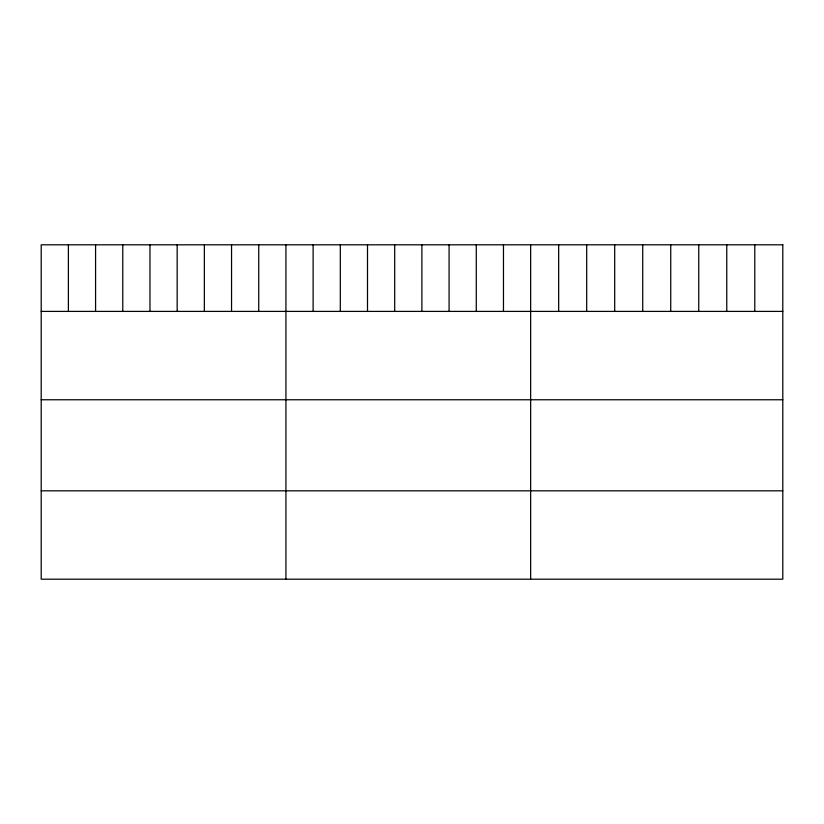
<?xml version="1.0" encoding="UTF-8"?>
<svg xmlns="http://www.w3.org/2000/svg" width="824" height="824" viewBox="0 0 824 824"><rect width="100%" height="100%" fill="white"/><g stroke="black" fill="none" stroke-linecap="round" stroke-linejoin="round"><path stroke-width="1.24" d="M41.2 311.4L782.8 311.4M41.2 399.764L782.8 399.764M41.2 490.816L782.8 490.816M754.784 244.81L754.784 311.4M726.768 244.81L726.768 311.4M698.752 244.81L698.752 311.4M670.736 244.81L670.736 311.4M642.72 244.81L642.72 311.4M614.704 244.81L614.704 311.4M586.688 244.81L586.688 311.4M558.672 244.81L558.672 311.4M530.656 244.81L530.656 579.19M503.464 244.81L503.464 311.4M476.272 244.81L476.272 311.4M449.08 244.81L449.08 311.4M421.888 244.81L421.888 311.4M394.696 244.81L394.696 311.4M367.504 244.81L367.504 311.4M340.312 244.81L340.312 311.4M313.12 244.81L313.12 311.4M285.928 244.81L285.928 579.19M258.736 244.81L258.736 311.4M231.544 244.81L231.544 311.4M204.352 244.81L204.352 311.4M177.16 244.81L177.16 311.4M149.968 244.81L149.968 311.4M122.776 244.81L122.776 311.4M95.584 244.81L95.584 311.4M68.392 244.81L68.392 311.4M782.8 244.81L41.2 244.81L41.2 579.19L782.8 579.19L782.8 244.81"/></g></svg>
